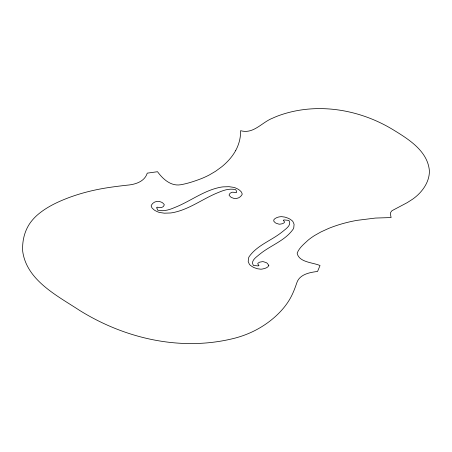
<?xml version="1.0" encoding="UTF-8"?>
<svg xmlns="http://www.w3.org/2000/svg" width="452" height="452" viewBox="0 0 452 452"><rect width="100%" height="100%" fill="white"/><g stroke="black" fill="none" stroke-linecap="round" stroke-linejoin="round"><path stroke-width="0.68" d="M235.758 150.397C239.029 144.38 240.763 137.532 240.617 130.679C253.442 134.459 261.877 122.272 272.618 118.17A70.975 40.974 0 0 1 280.421 115.023C317.66 102.186 359.662 109.418 392.929 129.628C408.342 139.046 427.728 150.928 429.4 170.856C429.558 179.975 424.62 188.411 418.219 194.58A70.975 40.974 0 0 1 412.772 199.083L407.241 202.632L391.929 210.734L390.635 212.451L390.347 213.83L391.104 217.559L375.397 218.062L356.95 220.367A100.982 58.302 0 0 0 328.576 228.452L320.863 231.978L314.586 235.52A78.185 45.138 0 0 0 308.078 240.204C303.993 244.029 299.139 247.826 297.156 253.21C298.925 262.437 313.089 262.448 320.027 265.539L317.553 271.46C309.671 272.415 299.326 274.324 296.693 283.133C294.489 289.698 291.907 296.207 288.031 301.992A134.86 77.863 0 0 1 283.393 308.23A137.628 79.462 0 0 1 275.539 316.377C266.584 324.474 256.052 330.802 244.747 335.017A80.558 46.511 0 0 1 235.526 337.983C182.388 351.78 125.837 339.124 79.699 310.467C57.641 295.913 26.775 280.63 22.713 251.414C22.001 240.453 24.894 229.011 32.041 220.503A80.558 46.511 0 0 1 37.171 215.175C46.505 207.01 57.946 201.722 69.461 197.4A137.628 79.462 0 0 1 83.569 192.863A134.86 77.863 0 0 1 94.378 190.185C105.146 187.8 116.096 186.422 127.046 185.184C135.08 184.557 144.595 181.755 147.262 173.144L157.516 171.715C162.788 179.003 170.907 186.427 180.642 184.755C187.761 183.523 194.659 181.19 201.394 178.613A78.185 45.138 0 0 0 209.508 174.856L215.644 171.229L221.74 166.777A100.982 58.302 0 0 0 235.746 150.397M268.816 265.369C267.94 268.008 264.352 268.55 261.957 269.109A6.514 3.763 0 0 1 260.589 269.177L257.431 268.748L254.504 267.77A18.165 10.486 0 0 1 252.284 266.663L250.414 265.352A12.566 7.255 0 0 1 249.38 264.279L248.204 261.601L248.521 258.143A21.803 12.588 0 0 1 249.165 256.651C257.205 245.176 271.381 240.617 281.975 232.074A100.186 57.839 0 0 0 284.41 230.113C287.24 227.853 291.642 224.424 288.901 220.401L284.348 219.949A3.333 1.921 0 0 0 283.675 220.084L283.308 220.203L284.517 221.932A3.068 1.774 0 0 1 284.184 222.74L282.596 223.689L279.878 224.186A4.277 2.469 0 0 1 278.839 224.124L276.104 223.22A10.447 6.034 0 0 1 275.053 222.57C270.658 219.559 277.624 216.824 280.336 216.734A6.514 3.763 0 0 1 281.703 216.666L284.862 217.096L287.783 218.079A18.165 10.486 0 0 1 290.009 219.18L291.879 220.491A12.566 7.255 0 0 1 292.913 221.57L294.088 224.248L293.766 227.701A21.803 12.588 0 0 1 293.128 229.198C285.088 240.673 270.912 245.227 260.318 253.77A100.186 57.839 0 0 0 257.883 255.736C255.052 257.996 250.645 261.42 253.386 265.448L257.945 265.895A3.333 1.921 0 0 0 258.617 265.759L258.979 265.646L257.776 263.911A3.068 1.774 0 0 1 258.109 263.104L259.697 262.154L262.409 261.663A4.277 2.469 0 0 1 263.454 261.719L266.188 262.629A10.447 6.034 0 0 1 267.234 263.273L268.816 265.369M156.81 207.875L157.675 210.186C163.438 211.621 169.229 209.892 174.5 207.592A100.186 57.839 0 0 0 177.902 206.185C192.1 199.959 204.971 190.235 220.463 187.247A21.803 12.588 0 0 1 223.051 186.874L229.034 186.687L233.678 187.371A12.566 7.255 0 0 1 235.537 187.964L237.808 189.043A18.165 10.486 0 0 1 239.724 190.332L241.424 192.015L242.165 193.84A6.514 3.763 0 0 1 242.046 194.631C240.232 198.145 235.43 199.682 231.938 197.677A10.447 6.034 0 0 1 230.819 197.072L229.249 195.496A4.277 2.469 0 0 1 229.141 194.891L230 193.326L231.644 192.405A3.068 1.774 0 0 1 233.046 192.213L236.243 192.705A3.333 1.921 0 0 0 236.481 192.315L236.486 191.162L235.701 189.682C229.938 188.252 224.147 189.981 218.875 192.275A100.186 57.839 0 0 0 215.474 193.682C201.276 199.914 188.405 209.632 172.913 212.626A21.803 12.588 0 0 1 170.325 212.994L164.342 213.18L159.703 212.502A12.566 7.255 0 0 1 157.838 211.903L155.567 210.824A18.165 10.486 0 0 1 153.652 209.542L151.951 207.852L151.211 206.027A6.514 3.763 0 0 1 151.33 205.242C153.143 201.722 157.946 200.191 161.437 202.191A10.447 6.034 0 0 1 162.556 202.801L164.127 204.377A4.277 2.469 0 0 1 164.234 204.976L163.375 206.547L161.731 207.462A3.068 1.774 0 0 1 160.33 207.654L157.132 207.169A3.333 1.921 0 0 0 156.895 207.558L156.81 207.875"/></g></svg>
